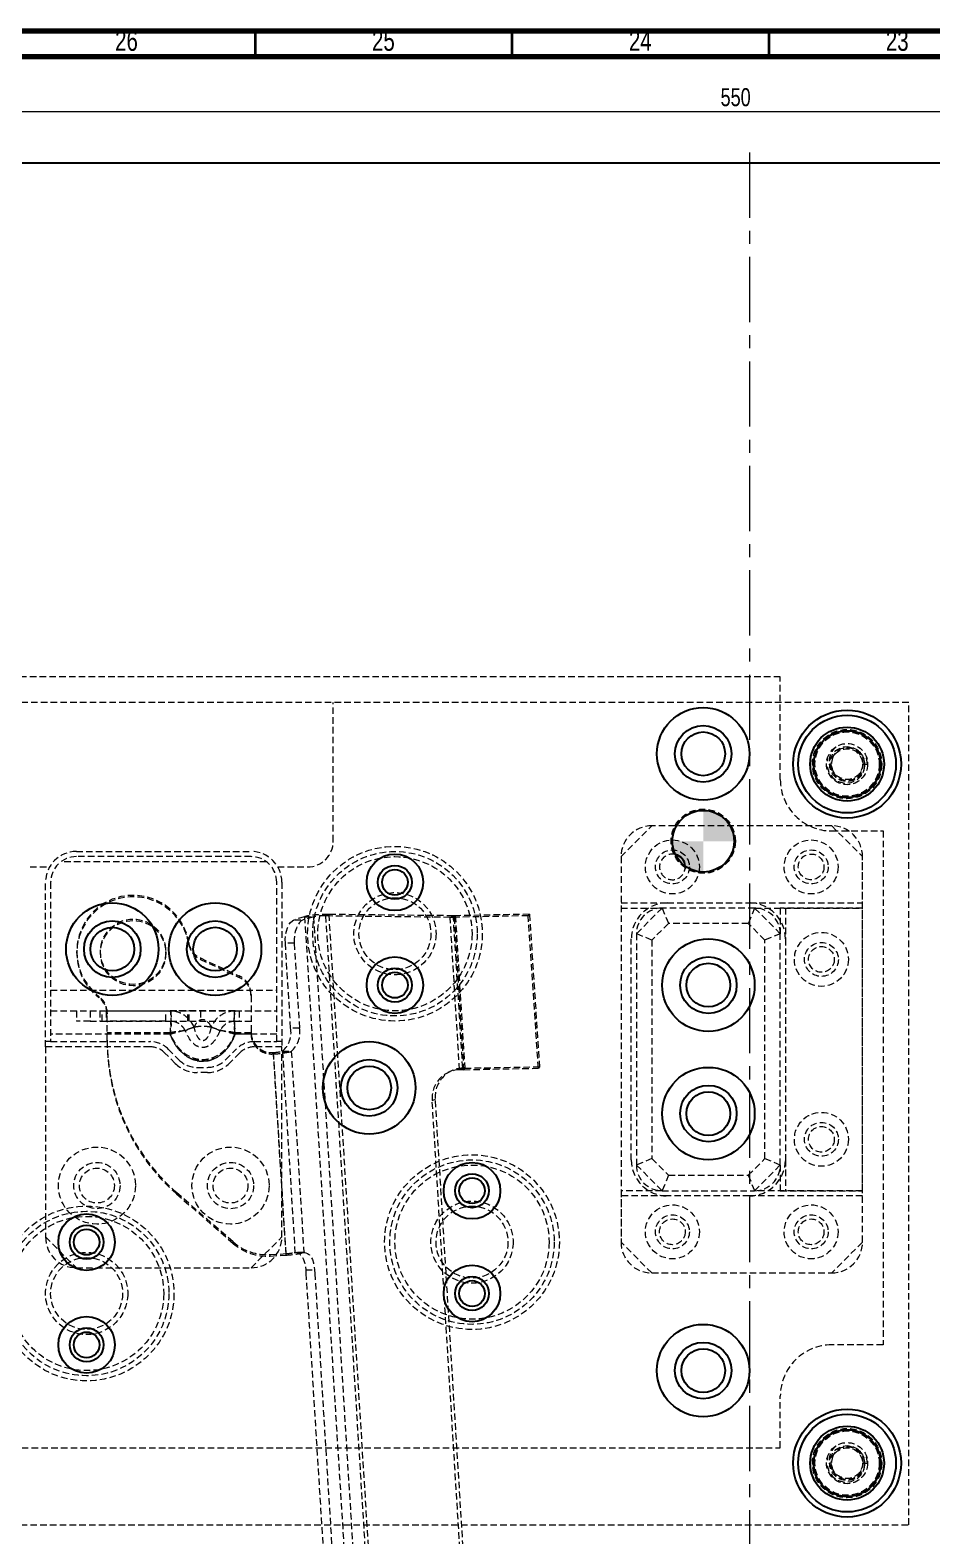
# Model space of a CAD drawing. Header units: millimetres. Extents: x 5 to 1533, y -1183 to 895.
# Drawn here: x 206.2 to 381.7, y 602.2 to 895.1 of the extents above; entities that cross this region are included whole.
import ezdxf

# ---------------------------------------------------------------- set-up
doc = ezdxf.new("R2010")
doc.units = ezdxf.units.MM
doc.linetypes.add('CENTERX2', pattern=[20.32, 12.7, -2.54, 2.54, -2.54])
doc.linetypes.add('HIDDEN', pattern=[1.905, 1.27, -0.635])
doc.styles.add('SLDTEXTSTYLE13', font='TXT', dxfattribs={"width": 0.75})
doc.dimstyles.new('SLDDIMSTYLE0', dxfattribs={"dimtxt": 3.5, "dimasz": 3.302, "dimexe": 0, "dimexo": 0.0625, "dimgap": 0.875, "dimtad": 1, "dimrnd": 1e-09, "dimzin": 12, "dimdsep": 46, "dimtxsty": 'SLDTEXTSTYLE13', "dimsah": 1, "dimcen": 0.09, "dimadec": 0, "dimazin": 3, "dimtfac": 1, "dimtofl": 0, "dimtmove": 0, "dimatfit": 3, "dimfxl": 1, "dimfrac": 2, "dimtolj": 1, "dimtzin": 12, "dimarcsym": 0})

# ---------------------------------------------------------------- blocks, each defined once
blk = doc.blocks.new('_D_2')
at = {"color": 7, "linetype": 'Continuous', "lineweight": 18}
for p, q in [((71.16, 870.31), (71.16, 880.31)), ((71.16, 879.31), (621.16, 879.31)), ((621.16, 870.31), (621.16, 880.31))]:
    blk.add_line(p, q, dxfattribs=at)
for points in [[(71.16, 879.31), (74.46, 878.8), (74.46, 879.82)], [(621.16, 879.31), (617.86, 879.82), (617.86, 878.8)]]:
    blk.add_solid(points, dxfattribs=at)
at = {"color": 7, "linetype": 'Continuous', "lineweight": 18, "insert": (340.54, 883.82), "char_height": 3.5, "attachment_point": 1, "style": 'SLDTEXTSTYLE13'}
blk.add_mtext('550', dxfattribs=at)
blk = doc.blocks.new('SW_DOWELSYMBOL_4')
at = {"linetype": 'Continuous', "lineweight": 0}
h = blk.add_hatch(color=0, dxfattribs=at)
edge = h.paths.add_edge_path(flags=0)
edge.add_arc((0, 0), 6, 0, 90)
edge.add_line((0, 6), (0, 0))
edge.add_line((0, 0), (6, 0))
h = blk.add_hatch(color=0, dxfattribs=at)
edge = h.paths.add_edge_path(flags=0)
edge.add_arc((0, 0), 6, 180, 270)
edge.add_line((0, -6), (0, 0))
edge.add_line((0, 0), (-6, 0))
at = {"color": 0, "linetype": 'Continuous', "lineweight": 0}
blk.add_circle((0, 0), 6, dxfattribs=at)

msp = doc.modelspace()

# ---------------------------------------------------------------- linework, layer by layer
at = {"color": 7, "linetype": 'Continuous', "lineweight": 70}
for p, q in [((5, 895), (1495, 895)), ((10, 890), (1490, 890))]:
    msp.add_line(p, q, dxfattribs=at)
at = {"color": 7, "linetype": 'Continuous', "lineweight": 35}
for p, q in [((250, 890), (250, 895)), ((300, 890), (300, 895)), ((350, 890), (350, 895))]:
    msp.add_line(p, q, dxfattribs=at)
at = {"color": 7, "linetype": 'CENTERX2', "lineweight": 18}
msp.add_line((346.161, 871.313), (346.161, 487.313), dxfattribs=at)
at = {"color": 7, "linetype": 'Continuous', "lineweight": 25}
msp.add_line((124.161, 869.313), (568.161, 869.313), dxfattribs=at)
at = {"color": 7, "linetype": 'HIDDEN', "lineweight": 18}
for p, q in [((352.161, 769.313), (172.161, 769.313)), ((352.161, 749.313), (352.161, 769.313)), ((377.161, 764.313), (147.161, 764.313)), ((265.161, 737.313), (265.161, 764.313)), ((377.161, 604.313), (377.161, 764.313)), ((361.301, 753.36), (361.273, 752.874)), ((369.161, 752.313), (368.905, 753.604)), ((368.349, 752.313), (369.161, 752.313)), ((321.161, 734.313), (327.161, 740.313)), ((362.161, 740.313), (327.161, 740.313)), ((362.161, 740.313), (368.161, 734.313)), ((362.161, 739.313), (372.161, 739.313)), ((372.161, 739.313), (372.161, 639.313)), ((252.161, 733.313), (212.161, 733.313)), ((215.161, 735.313), (249.161, 735.313)), ((249.161, 734.313), (215.161, 734.313)), ((321.161, 734.313), (321.161, 659.313)), ((321.161, 734.313), (321.161, 724.313)), ((333.661, 732.313), (333.658, 732.442)), ((368.161, 659.313), (368.161, 734.313)), ((368.161, 724.313), (368.161, 734.313)), ((206.161, 732.313), (209.965, 732.313)), ((254.357, 732.313), (260.161, 732.313)), ((209.161, 697.313), (209.161, 729.313)), ((210.161, 729.313), (210.161, 698.313)), ((254.161, 698.313), (254.161, 729.313)), ((255.161, 729.313), (255.161, 697.313)), ((321.161, 725.313), (330.161, 725.313)), ((321.161, 724.313), (329.161, 724.313)), ((329.161, 724.313), (324.161, 719.313)), ((347.161, 724.313), (329.161, 724.313)), ((329.161, 724.313), (330.404, 721.313)), ((330.161, 725.313), (346.161, 725.313)), ((347.161, 724.313), (345.919, 721.313)), ((346.161, 725.313), (368.161, 725.313)), ((352.161, 719.313), (347.161, 724.313)), ((347.161, 724.313), (368.161, 724.313)), ((352.161, 724.313), (352.161, 719.313)), ((368.161, 724.313), (352.161, 724.313)), ((353.161, 724.313), (353.161, 718.313)), ((368.161, 669.313), (368.161, 724.313)), ((259.579, 722.631), (257.592, 722.045)), ((257.592, 722.045), (259.32, 722.01)), ((261.307, 722.596), (259.32, 722.01)), ((259.579, 722.631), (261.307, 722.596)), ((259.579, 722.631), (270.247, 551.594)), ((261.307, 722.596), (271.975, 551.559)), ((264.276, 723.074), (263.659, 722.768)), ((263.659, 722.768), (274.325, 551.772)), ((287.905, 722.501), (263.659, 722.768)), ((288.522, 722.807), (264.276, 723.074)), ((264.276, 723.074), (274.941, 552.078)), ((287.905, 722.501), (288.522, 722.807)), ((289.739, 692.848), (287.905, 722.501)), ((290.356, 693.154), (288.522, 722.807)), ((303.103, 722.81), (288.69, 722.515)), ((288.69, 722.515), (288.915, 722.809)), ((288.69, 722.515), (290.524, 692.86)), ((303.328, 723.103), (288.915, 722.809)), ((288.915, 722.809), (290.749, 693.154)), ((303.103, 722.81), (303.328, 723.103)), ((305.077, 693.143), (303.103, 722.81)), ((303.328, 723.103), (305.302, 693.437)), ((330.404, 721.313), (327.161, 718.07)), ((345.919, 721.313), (330.404, 721.313)), ((349.161, 718.07), (345.919, 721.313)), ((323.161, 675.313), (323.161, 718.313)), ((324.161, 719.313), (324.161, 674.313)), ((327.161, 718.07), (324.161, 719.313)), ((327.161, 718.07), (327.161, 675.556)), ((352.161, 719.313), (349.161, 718.07)), ((349.161, 675.556), (349.161, 718.07)), ((352.161, 674.313), (352.161, 719.313)), ((353.161, 718.313), (353.161, 675.313)), ((215.171, 715.823), (215.171, 715.541)), ((219.771, 715.823), (219.771, 715.541)), ((232.571, 715.541), (232.571, 715.823)), ((237.031, 717.555), (237.031, 717.274)), ((257.56, 717.444), (255.832, 717.479)), ((256.862, 700.964), (255.832, 717.479)), ((257.56, 717.444), (258.59, 700.929)), ((239.29, 714.596), (239.29, 714.315)), ((239.29, 714.596), (246.852, 711.105)), ((239.29, 714.315), (246.852, 710.824)), ((246.852, 711.105), (246.852, 710.824)), ((210.161, 708.313), (254.161, 708.313)), ((219.564, 707.116), (219.564, 706.834)), ((249.161, 707.516), (249.161, 707.235)), ((249.161, 707.235), (249.161, 699.866)), ((210.161, 704.313), (233.415, 704.313)), ((215.161, 704.313), (215.161, 702.313)), ((217.823, 704.313), (217.823, 702.313)), ((219.761, 704.313), (219.761, 702.313)), ((220.193, 702.313), (220.193, 704.313)), ((220.994, 704.313), (233.415, 704.313)), ((220.994, 704.313), (220.994, 702.313)), ((221.161, 703.949), (221.161, 703.668)), ((221.161, 698.355), (221.161, 703.668)), ((232.561, 702.313), (232.561, 704.313)), ((234.009, 704.281), (233.339, 704.191)), ((234.009, 704.281), (233.339, 704.19)), ((234.002, 704.313), (233.415, 704.313)), ((233.432, 704.313), (233.415, 704.313)), ((238.3, 704.313), (233.43, 704.313)), ((236.864, 702.313), (236.864, 704.313)), ((237.124, 702.313), (237.124, 704.313)), ((239.326, 704.313), (239.326, 702.313)), ((246.067, 704.313), (240.651, 704.313)), ((246.143, 704.19), (245.473, 704.281)), ((246.143, 704.19), (245.549, 704.289)), ((246.05, 704.313), (246.067, 704.313)), ((246.067, 704.313), (254.161, 704.313)), ((246.067, 704.313), (249.161, 704.313)), ((246.852, 704.313), (246.852, 702.313)), ((217.823, 702.313), (215.161, 702.313)), ((217.823, 702.313), (220.193, 702.313)), ((220.193, 702.313), (220.994, 702.313)), ((232.561, 702.313), (220.99, 702.313)), ((220.994, 702.313), (233.415, 702.313)), ((232.561, 702.313), (233.167, 702.313)), ((246.067, 702.313), (249.161, 702.313)), ((258.59, 700.929), (256.862, 700.964)), ((210.161, 698.313), (209.161, 698.313)), ((209.161, 697.313), (209.161, 660.313)), ((229.519, 697.313), (209.161, 697.313)), ((233.415, 699.75), (210.161, 699.75)), ((210.161, 698.313), (229.519, 698.313)), ((233.415, 700.031), (221.161, 700.031)), ((221.161, 700.031), (221.161, 699.75)), ((221.161, 698.355), (221.161, 699.75)), ((233.415, 699.75), (221.161, 699.75)), ((233.432, 699.755), (233.415, 699.75)), ((233.416, 699.76), (233.433, 699.755)), ((246.067, 699.75), (246.05, 699.755)), ((249.163, 700.031), (246.067, 700.031)), ((254.161, 699.75), (246.067, 699.75)), ((249.163, 699.75), (246.067, 699.75)), ((249.161, 700.147), (249.161, 700.056)), ((249.161, 699.925), (249.161, 699.866)), ((249.163, 700.031), (249.163, 699.75)), ((249.803, 698.313), (254.161, 698.313)), ((255.161, 697.313), (249.803, 697.313)), ((255.161, 698.313), (254.161, 698.313)), ((255.161, 660.313), (255.161, 697.313)), ((234.419, 694.07), (232.348, 696.141)), ((233.055, 696.848), (235.126, 694.777)), ((244.197, 694.777), (246.268, 696.848)), ((246.975, 696.141), (244.904, 694.07)), ((253.408, 696.194), (253.538, 696.202)), ((253.408, 695.913), (253.408, 696.194)), ((253.538, 695.921), (253.408, 695.913)), ((255.978, 657.072), (253.538, 696.202)), ((255.978, 656.79), (253.538, 695.921)), ((255.138, 696.414), (256.739, 696.343)), ((255.266, 696.461), (256.994, 696.426)), ((255.266, 696.461), (257.708, 657.306)), ((256.994, 696.426), (259.437, 657.271)), ((238.661, 693.313), (240.661, 693.313)), ((240.661, 692.313), (238.661, 692.313)), ((288.06, 692.601), (287.443, 692.296)), ((288.06, 692.601), (287.443, 692.296)), ((290.356, 693.154), (289.739, 692.848)), ((290.466, 693.154), (289.959, 692.851)), ((290.524, 692.86), (289.959, 692.851)), ((290.524, 692.86), (289.959, 692.851)), ((290.466, 693.154), (290.749, 693.154)), ((290.466, 693.154), (290.749, 693.154)), ((290.749, 693.154), (290.524, 692.86)), ((290.524, 692.86), (305.077, 693.143)), ((290.749, 693.154), (305.302, 693.437)), ((305.302, 693.437), (305.077, 693.143)), ((284.411, 686.835), (285.027, 687.141)), ((290.036, 595.897), (284.411, 686.835)), ((290.653, 596.203), (285.027, 687.141)), ((327.161, 675.556), (324.161, 674.313)), ((324.161, 674.313), (329.161, 669.313)), ((327.161, 675.556), (330.404, 672.313)), ((345.919, 672.313), (349.161, 675.556)), ((347.161, 669.313), (352.161, 674.313)), ((352.161, 674.313), (349.161, 675.556)), ((352.161, 674.313), (352.161, 669.313)), ((353.161, 675.313), (353.161, 669.313)), ((330.404, 672.313), (329.161, 669.313)), ((330.404, 672.313), (345.919, 672.313)), ((345.919, 672.313), (347.161, 669.313)), ((234.674, 668.961), (234.674, 668.679)), ((245.664, 659.346), (234.674, 668.961)), ((234.674, 668.679), (245.664, 659.065)), ((321.161, 669.313), (321.161, 659.313)), ((329.161, 669.313), (321.161, 669.313)), ((330.161, 668.313), (321.161, 668.313)), ((329.161, 669.313), (347.161, 669.313)), ((346.161, 668.313), (330.161, 668.313)), ((368.161, 668.313), (346.161, 668.313)), ((368.161, 669.313), (347.161, 669.313)), ((352.161, 669.313), (368.161, 669.313)), ((368.161, 659.313), (368.161, 669.313)), ((209.161, 660.313), (215.161, 654.313)), ((245.664, 659.346), (245.664, 659.065)), ((249.161, 654.313), (255.161, 660.313)), ((327.161, 653.313), (321.161, 659.313)), ((368.161, 659.313), (362.161, 653.313)), ((252.902, 656.883), (255.978, 657.072)), ((252.902, 656.602), (252.902, 656.883)), ((252.902, 656.602), (255.978, 656.79)), ((259.18, 657.212), (257.579, 657.283)), ((259.437, 657.271), (257.708, 657.306)), ((259.609, 657.282), (257.88, 657.317)), ((259.609, 657.282), (257.88, 657.317)), ((215.161, 654.313), (249.161, 654.313)), ((259.795, 653.928), (261.524, 653.893)), ((259.795, 653.928), (259.837, 653.265)), ((261.524, 653.893), (261.566, 653.23)), ((327.161, 653.313), (362.161, 653.313)), ((259.837, 653.265), (263.848, 588.959)), ((261.566, 653.23), (265.576, 588.924)), ((372.161, 639.313), (362.161, 639.313)), ((352.161, 619.313), (352.161, 629.313)), ((172.161, 619.313), (352.161, 619.313)), ((361.301, 617.36), (361.273, 616.874)), ((368.349, 616.313), (369.161, 616.313)), ((369.161, 616.313), (368.905, 617.604)), ((147.161, 604.313), (377.161, 604.313))]:
    msp.add_line(p, q, dxfattribs=at)
at = {"color": 7, "linetype": 'HIDDEN', "lineweight": 18, "flags": 128}
for points in [[(361.265, 751.87), (361.603, 750.725), (362.373, 749.665), (363.455, 748.925), (364.686, 748.602), (365.952, 748.708), (367.085, 749.225), (367.969, 750.081), (368.507, 751.173), (368.644, 752.355), (368.375, 753.514), (367.753, 754.482), (366.842, 755.185), (365.775, 755.53), (364.665, 755.499), (363.949, 755.261), (363.949, 755.261)], [(368.349, 752.313), (368.107, 753.533), (367.416, 754.567), (366.381, 755.258), (365.161, 755.501), (363.941, 755.258), (362.907, 754.567), (362.216, 753.533), (361.973, 752.313), (362.216, 751.093), (362.907, 750.059), (363.941, 749.368), (365.161, 749.125), (366.381, 749.368), (367.416, 750.059), (368.107, 751.093), (368.349, 752.313), (368.349, 752.313)], [(255.832, 717.479), (255.822, 718.265), (255.89, 719.044), (256.033, 719.785), (256.245, 720.461), (256.519, 721.046), (256.843, 721.516), (257.205, 721.853), (257.592, 722.045)], [(255.832, 717.479), (255.822, 718.265), (255.89, 719.044), (256.033, 719.785), (256.245, 720.461), (256.519, 721.046), (256.843, 721.516), (257.205, 721.853), (257.592, 722.045)], [(259.32, 722.01), (258.934, 721.818), (258.572, 721.481), (258.248, 721.011), (257.974, 720.426), (257.762, 719.75), (257.619, 719.008), (257.551, 718.23), (257.56, 717.444)], [(259.32, 722.01), (258.934, 721.818), (258.572, 721.481), (258.248, 721.011), (257.974, 720.426), (257.762, 719.75), (257.619, 719.008), (257.551, 718.23), (257.56, 717.444)], [(257.708, 657.306), (258.082, 657.293), (258.447, 657.142), (258.789, 656.858), (259.097, 656.45), (259.36, 655.934), (259.568, 655.328), (259.715, 654.651), (259.795, 653.928)], [(257.708, 657.306), (258.082, 657.293), (258.447, 657.142), (258.789, 656.858), (259.097, 656.45), (259.36, 655.934), (259.568, 655.328), (259.715, 654.651), (259.795, 653.928)], [(259.437, 657.271), (259.811, 657.258), (260.176, 657.107), (260.518, 656.822), (260.826, 656.415), (261.088, 655.899), (261.297, 655.293), (261.444, 654.616), (261.524, 653.893)], [(259.437, 657.271), (259.811, 657.258), (260.176, 657.107), (260.518, 656.822), (260.826, 656.415), (261.088, 655.899), (261.297, 655.293), (261.444, 654.616), (261.524, 653.893)], [(361.265, 615.87), (361.603, 614.725), (362.373, 613.665), (363.455, 612.925), (364.686, 612.602), (365.952, 612.708), (367.085, 613.225), (367.969, 614.081), (368.507, 615.173), (368.644, 616.355), (368.375, 617.514), (367.753, 618.482), (366.842, 619.185), (365.775, 619.53), (364.665, 619.499), (363.949, 619.261), (363.949, 619.261)], [(368.349, 616.313), (368.107, 617.533), (367.416, 618.567), (366.381, 619.258), (365.161, 619.501), (363.941, 619.258), (362.907, 618.567), (362.216, 617.533), (361.973, 616.313), (362.216, 615.093), (362.907, 614.059), (363.941, 613.368), (365.161, 613.125), (366.381, 613.368), (367.416, 614.059), (368.107, 615.093), (368.349, 616.313), (368.349, 616.313)]]:
    msp.add_lwpolyline(points, dxfattribs=at)
at = {"color": 7, "linetype": 'Continuous', "lineweight": 25}
for centre, radius in [((337.161, 754.313), 9), ((365.161, 752.313), 10.5), ((365.161, 752.313), 9.5), ((337.161, 754.313), 5.5), ((365.161, 752.313), 7.191), ((365.161, 752.313), 6.5), ((337.161, 754.313), 4.25), ((337.161, 737.313), 6), ((277.161, 729.313), 5.5), ((277.161, 729.313), 3.3), ((277.161, 729.313), 2.5), ((222.161, 716.313), 9), ((242.161, 716.313), 9), ((222.161, 716.313), 5.5), ((242.161, 716.313), 5.5), ((222.161, 716.313), 4.25), ((242.161, 716.313), 4.25), ((338.161, 709.313), 9), ((277.161, 709.313), 5.5), ((277.161, 709.313), 3.3), ((338.161, 709.313), 5.5), ((338.161, 709.313), 4.25), ((277.161, 709.313), 2.5), ((272.161, 689.313), 9), ((272.161, 689.313), 5.5), ((272.161, 689.313), 4.25), ((338.161, 684.313), 9), ((338.161, 684.313), 5.5), ((338.161, 684.313), 4.25), ((292.161, 669.313), 5.5), ((292.161, 669.313), 3.3), ((292.161, 669.313), 2.5), ((217.161, 659.313), 5.5), ((217.161, 659.313), 3.3), ((217.161, 659.313), 2.5), ((292.161, 649.313), 5.5), ((292.161, 649.313), 3.3), ((292.161, 649.313), 2.5), ((217.161, 639.313), 5.5), ((217.161, 639.313), 3.3), ((217.161, 639.313), 2.5), ((337.161, 634.313), 9), ((337.161, 634.313), 5.5), ((337.161, 634.313), 4.25), ((365.161, 616.313), 10.5), ((365.161, 616.313), 9.5), ((365.161, 616.313), 7.191), ((365.161, 616.313), 6.5)]:
    msp.add_circle(centre, radius, dxfattribs=at)
at = {"color": 7, "linetype": 'HIDDEN', "lineweight": 18}
for centre, radius in [((365.161, 752.313), 6.75), ((365.161, 752.313), 6.25), ((365.161, 752.313), 4), ((365.161, 752.313), 3.4), ((365.161, 752.313), 3), ((337.161, 737.313), 6.25), ((277.161, 719.313), 17), ((331.161, 732.313), 5.25), ((331.161, 732.313), 3.3), ((358.161, 732.313), 5.25), ((358.161, 732.313), 3.3), ((277.161, 719.313), 16), ((277.161, 719.313), 15), ((358.161, 732.313), 2.5), ((277.161, 719.313), 8), ((277.161, 719.313), 7), ((226.218, 715.813), 6.353), ((226.218, 715.531), 6.353), ((360.161, 714.313), 5.25), ((360.161, 714.313), 3.3), ((360.161, 714.313), 2.5), ((360.161, 679.313), 5.25), ((360.161, 679.313), 3.3), ((360.161, 679.313), 2.5), ((219.161, 670.313), 7.5), ((245.161, 670.313), 7.5), ((219.161, 670.313), 4.5), ((245.161, 670.313), 4.5), ((292.161, 659.313), 17), ((292.161, 659.313), 16), ((292.161, 659.313), 15), ((219.161, 670.313), 3.4), ((245.161, 670.313), 3.4), ((217.161, 649.313), 17), ((217.161, 649.313), 16), ((292.161, 659.313), 8), ((292.161, 659.313), 7), ((331.161, 661.313), 5.25), ((358.161, 661.313), 5.25), ((217.161, 649.313), 15), ((331.161, 661.313), 3.3), ((331.161, 661.313), 2.5), ((358.161, 661.313), 3.3), ((358.161, 661.313), 2.5), ((217.161, 649.313), 8), ((217.161, 649.313), 7), ((365.161, 616.313), 6.75), ((365.161, 616.313), 6.25), ((365.161, 616.313), 4), ((365.161, 616.313), 3.4), ((365.161, 616.313), 3)]:
    msp.add_circle(centre, radius, dxfattribs=at)
for centre, radius, start, end in [((362.161, 749.313), 10, 180, 270), ((327.161, 734.313), 6, 90, 180), ((362.161, 734.313), 6, 0, 90), ((260.161, 737.313), 5, 270, 0), ((215.161, 729.313), 6, 90, 180), ((215.161, 729.313), 5, 90, 180), ((249.161, 729.313), 6, 0, 90), ((249.161, 729.313), 5, 0, 90), ((331.161, 732.313), 2.5, 76.65345, 0), ((226.212, 715.825), 10.957, 9.08426, 232.64718), ((226.212, 715.544), 10.957, 9.08426, 232.64718), ((330.161, 718.313), 7, 90, 180), ((329.161, 719.313), 5, 90, 180), ((346.161, 718.313), 7, 0, 90), ((347.161, 719.313), 5, 360, 90), ((240.944, 718.2), 3.965, 189.36088, 245.34707), ((240.944, 717.919), 3.965, 189.36079, 245.34715), ((245.203, 707.507), 3.958, 0.13453, 65.38633), ((245.203, 707.225), 3.958, 0.13453, 65.38633), ((217.214, 703.944), 3.947, 0.07917, 53.46309), ((217.214, 703.662), 3.947, 0.07924, 53.46302), ((252.107, 700.115), 4.83, 310.84277, 10.12857), ((253.836, 700.08), 4.83, 310.84279, 10.12855), ((260.593, 698.677), 39.431, 180.0598, 228.90498), ((260.601, 698.4), 39.44, 180.06541, 228.89938), ((229.519, 693.313), 5, 45, 90), ((229.519, 693.313), 4, 45, 90), ((249.803, 693.313), 5, 90, 135), ((249.803, 693.313), 4, 90, 135), ((253.144, 700.169), 3.983, 180.31192, 273.79394), ((253.144, 699.887), 3.983, 180.31192, 273.79394), ((253.145, 700.17), 3.984, 181.99655, 273.78224), ((253.145, 699.889), 3.984, 181.99655, 273.78224), ((238.661, 698.313), 5, 225, 270), ((240.661, 698.313), 5, 270, 315), ((253.082, 705.829), 9.637, 272.71119, 282.32164), ((252.626, 715.174), 19.275, 272.71132, 282.32152), ((238.661, 698.313), 6, 225, 270), ((240.661, 698.313), 6, 270, 315), ((289.898, 687.34), 5.51, 91.64355, 185.25947), ((290.514, 687.646), 5.51, 91.64355, 185.25948), ((330.161, 675.313), 7, 180, 270), ((329.161, 674.313), 5, 180, 270), ((346.161, 675.313), 7, 270, 0), ((347.161, 674.313), 5, 270, 0), ((215.161, 660.313), 6, 180, 270), ((252.281, 666.926), 10.062, 228.87986, 273.5385), ((249.161, 660.313), 6, 270, 0), ((327.161, 659.313), 6, 180, 270), ((362.161, 659.313), 6, 270, 0), ((252.281, 666.645), 10.062, 228.87986, 273.5385), ((255.522, 666.699), 9.638, 272.7115, 282.3213), ((255.066, 676.045), 19.276, 272.71153, 282.32129), ((362.161, 629.313), 10, 90, 180)]:
    msp.add_arc(centre, radius, start, end, dxfattribs=at)
at = {"color": 7, "linetype": 'Continuous', "lineweight": 25}
msp.add_arc((331.161, 732.313), 2.5, 2.95769, 76.65345, dxfattribs=at)
at = {"color": 7, "linetype": 'HIDDEN', "lineweight": 18}
for points, knots in [([(362.213, 751.1), (362.06, 751.397), (361.742, 752.013), (361.663, 753.119), (361.916, 754.258), (362.482, 755.179), (362.98, 755.615), (363.172, 755.783)], [0, 0, 0, 0, 0.1908068, 0.3961866, 0.6209299, 0.8544159, 1, 1, 1, 1]), ([(264.276, 723.074), (263.834, 723.072), (262.951, 723.068), (261.605, 722.975), (260.39, 722.828), (259.852, 722.697), (259.579, 722.631)], [0, 0, 0, 0, 0.2479476, 0.495893, 0.7437902, 1, 1, 1, 1]), ([(264.276, 723.074), (263.834, 723.072), (262.951, 723.068), (261.605, 722.975), (260.39, 722.828), (259.852, 722.697), (259.579, 722.631)], [0, 0, 0, 0, 0.2479476, 0.495893, 0.7437902, 1, 1, 1, 1]), ([(263.659, 722.768), (263.438, 722.773), (262.995, 722.782), (262.321, 722.75), (261.713, 722.689), (261.444, 722.627), (261.307, 722.596)], [0, 0, 0, 0, 0.2482105, 0.4964261, 0.7444978, 1, 1, 1, 1]), ([(263.659, 722.768), (263.438, 722.773), (262.995, 722.782), (262.321, 722.75), (261.713, 722.689), (261.444, 722.627), (261.307, 722.596)], [0, 0, 0, 0, 0.2482105, 0.4964261, 0.7444978, 1, 1, 1, 1]), ([(287.905, 722.501), (287.969, 722.502), (288.098, 722.502), (288.359, 722.506), (288.558, 722.511), (288.69, 722.515)], [0, 0, 0, 0, 0.2509047, 0.5018132, 1, 1, 1, 1]), ([(287.905, 722.501), (287.969, 722.502), (288.098, 722.502), (288.359, 722.506), (288.558, 722.511), (288.69, 722.515)], [0, 0, 0, 0, 0.2509047, 0.5018132, 1, 1, 1, 1]), ([(288.915, 722.809), (288.849, 722.808), (288.749, 722.806), (288.619, 722.806), (288.554, 722.807), (288.522, 722.807)], [0, 0, 0, 0, 0.49738377, 0.74836759, 1, 1, 1, 1]), ([(288.915, 722.809), (288.849, 722.808), (288.749, 722.806), (288.619, 722.806), (288.554, 722.807), (288.522, 722.807)], [0, 0, 0, 0, 0.49738377, 0.74836759, 1, 1, 1, 1]), ([(233.416, 699.76), (233.441, 700.058), (233.493, 700.652), (233.548, 701.52), (233.582, 702.301), (233.594, 702.968), (233.581, 703.525), (233.548, 703.947), (233.492, 704.25), (233.442, 704.291), (233.415, 704.313)], [0, 0, 0, 0, 0.1310983, 0.2613588, 0.3851985, 0.5026874, 0.6188878, 0.7408092, 0.858641, 1, 1, 1, 1]), ([(233.415, 704.313), (233.441, 704.293), (233.493, 704.253), (233.548, 703.951), (233.582, 703.515), (233.594, 702.955), (233.582, 702.291), (233.548, 701.523), (233.493, 700.656), (233.441, 700.057), (233.415, 699.75)], [0, 0, 0, 0, 0.1345402, 0.2606006, 0.3827433, 0.4999584, 0.6153701, 0.7370694, 0.8651265, 1, 1, 1, 1]), ([(238.074, 701.123), (237.863, 701.534), (237.428, 702.381), (236.356, 703.4), (234.987, 704.159), (233.948, 704.261), (233.415, 704.313)], [0, 0, 0, 0, 0.2275823, 0.4699077, 0.7282575, 1, 1, 1, 1]), ([(233.415, 704.313), (233.684, 704.313), (234.231, 704.313), (235.587, 704.313), (237.117, 704.313), (238.567, 704.313), (239.74, 704.313), (240.913, 704.313), (242.364, 704.313), (243.894, 704.313), (245.251, 704.313), (245.798, 704.313), (246.067, 704.313)], [0, 0, 0, 0, 0.1182023, 0.2398624, 0.3668364, 0.4328975, 0.499965, 0.5670383, 0.6330833, 0.7601157, 0.8817942, 1, 1, 1, 1]), ([(233.416, 704.313), (233.417, 704.313), (233.423, 704.313), (233.428, 704.313), (233.432, 704.313)], [0, 0, 0, 0, 0.1842396, 1, 1, 1, 1]), ([(238.074, 701.123), (238.065, 701.145), (237.884, 701.566), (237.395, 702.391), (236.34, 703.422), (234.962, 704.165), (233.93, 704.265), (233.432, 704.313)], [0, 0, 0, 0, 0.0115847, 0.2283282, 0.4713413, 0.7448661, 1, 1, 1, 1]), ([(246.067, 704.313), (245.808, 704.313), (245.289, 704.313), (244.044, 704.313), (242.438, 704.313), (240.497, 704.313), (238.44, 704.313), (236.578, 704.313), (235.048, 704.313), (234.35, 704.313), (234.002, 704.313)], [0, 0, 0, 0, 0.1247042, 0.2498158, 0.3748789, 0.4998186, 0.6245711, 0.7497135, 0.8749994, 1, 1, 1, 1]), ([(246.05, 704.313), (245.523, 704.26), (244.491, 704.155), (243.121, 703.402), (242.23, 702.531), (241.736, 701.793), (241.531, 701.4), (241.44, 701.198), (241.417, 701.145), (241.411, 701.13), (241.409, 701.125), (241.408, 701.123)], [0, 0, 0, 0, 0.2694456, 0.5284582, 0.771309, 0.8872895, 0.9703989, 0.9917799, 0.9975275, 0.9991726, 1, 1, 1, 1]), ([(246.067, 704.313), (245.534, 704.261), (244.495, 704.159), (243.125, 703.4), (242.054, 702.381), (241.619, 701.534), (241.408, 701.123)], [0, 0, 0, 0, 0.27173008, 0.53012705, 0.77240081, 1, 1, 1, 1]), ([(245.94, 703.951), (245.922, 703.74), (245.885, 703.324), (245.895, 702.309), (245.954, 701.094), (246.028, 700.217), (246.066, 699.763)], [0, 0, 0, 0, 0.2479563, 0.4877437, 0.7350664, 1, 1, 1, 1]), ([(246.067, 699.75), (246.04, 700.056), (245.989, 700.654), (245.934, 701.522), (245.9, 702.294), (245.888, 702.957), (245.9, 703.515), (245.934, 703.95), (245.989, 704.253), (246.04, 704.293), (246.067, 704.313)], [0, 0, 0, 0, 0.1346157, 0.2625303, 0.3847935, 0.5014753, 0.6167977, 0.7389541, 0.8655709, 1, 1, 1, 1]), ([(245.94, 703.951), (245.958, 704.056), (245.995, 704.265), (246.031, 704.297), (246.05, 704.313)], [0, 0, 0, 0, 0.49999995, 1, 1, 1, 1]), ([(220.994, 702.313), (221.04, 702.305), (221.11, 702.294), (221.154, 702.219), (221.159, 702.159), (221.161, 702.129)], [0, 0, 0, 0, 0.4794283, 0.7367336, 1, 1, 1, 1]), ([(233.415, 702.313), (233.444, 702.303), (233.498, 702.283), (233.55, 702.127), (233.579, 701.906), (233.594, 701.63), (233.578, 701.302), (233.55, 700.923), (233.498, 700.481), (233.444, 700.191), (233.415, 700.031)], [0, 0, 0, 0, 0.1377128, 0.262105, 0.3942344, 0.499973, 0.6077207, 0.7436315, 0.8584502, 1, 1, 1, 1]), ([(236.407, 700.399), (236.254, 700.649), (235.942, 701.159), (235.241, 701.768), (234.379, 702.219), (233.74, 702.281), (233.415, 702.313)], [0, 0, 0, 0, 0.2355776, 0.4802705, 0.7353345, 1, 1, 1, 1]), ([(233.415, 702.313), (233.684, 702.313), (234.231, 702.313), (235.587, 702.313), (237.118, 702.313), (238.568, 702.313), (239.741, 702.313), (240.913, 702.313), (242.364, 702.313), (243.895, 702.313), (245.251, 702.313), (245.798, 702.313), (246.067, 702.313)], [0, 0, 0, 0, 0.1182033, 0.2398645, 0.3668395, 0.4329008, 0.4999685, 0.5670413, 0.633086, 0.7601173, 0.8817951, 1, 1, 1, 1]), ([(238.074, 701.123), (237.852, 701.043), (237.403, 700.88), (236.31, 700.542), (234.954, 700.167), (233.937, 699.891), (233.415, 699.75)], [0, 0, 0, 0, 0.2380603, 0.4812055, 0.7336638, 1, 1, 1, 1]), ([(236.407, 700.399), (236.254, 700.402), (235.943, 700.408), (235.242, 700.339), (234.38, 700.233), (233.741, 700.099), (233.415, 700.031)], [0, 0, 0, 0, 0.23547269, 0.48001122, 0.73494247, 1, 1, 1, 1]), ([(238.074, 701.123), (237.852, 701.043), (237.403, 700.88), (236.311, 700.542), (234.959, 700.168), (233.948, 699.894), (233.432, 699.755)], [0, 0, 0, 0, 0.2387609, 0.4826252, 0.7358289, 1, 1, 1, 1]), ([(243.075, 700.399), (242.723, 700.613), (242.205, 700.929), (241.054, 701.186), (240.316, 701.266), (239.74, 701.286), (239.165, 701.265), (238.427, 701.186), (237.277, 700.929), (236.759, 700.613), (236.407, 700.399)], [0, 0, 0, 0, 0.2599003, 0.3825977, 0.4427553, 0.5000343, 0.5573117, 0.6174779, 0.7401904, 1, 1, 1, 1]), ([(243.075, 700.399), (242.723, 699.614), (242.205, 698.457), (241.053, 697.514), (240.315, 697.222), (239.74, 697.148), (239.165, 697.223), (238.427, 697.515), (237.277, 698.458), (236.759, 699.614), (236.407, 700.399)], [0, 0, 0, 0, 0.2598317, 0.3826735, 0.4428325, 0.5000729, 0.5573501, 0.6175186, 0.7401923, 1, 1, 1, 1]), ([(241.408, 701.123), (241.246, 701.466), (241.02, 701.945), (240.436, 702.416), (240.082, 702.55), (239.884, 702.584), (239.741, 702.593), (239.597, 702.584), (239.4, 702.549), (239.045, 702.416), (238.461, 701.944), (238.236, 701.466), (238.074, 701.123)], [0, 0, 0, 0, 0.2942769, 0.4107225, 0.4586765, 0.4798268, 0.5000242, 0.5202201, 0.5413724, 0.5893422, 0.7058166, 1, 1, 1, 1]), ([(241.408, 701.123), (241.246, 701.466), (241.02, 701.945), (240.436, 702.416), (240.082, 702.55), (239.884, 702.584), (239.741, 702.593), (239.597, 702.584), (239.4, 702.549), (239.045, 702.416), (238.461, 701.944), (238.236, 701.466), (238.074, 701.123)], [0, 0, 0, 0, 0.2942769, 0.4107225, 0.4586765, 0.4798268, 0.5000242, 0.5202201, 0.5413724, 0.5893422, 0.7058166, 1, 1, 1, 1]), ([(241.408, 701.123), (241.246, 700.506), (241.02, 699.645), (240.436, 698.796), (240.081, 698.556), (239.884, 698.493), (239.74, 698.478), (239.597, 698.494), (239.399, 698.557), (239.045, 698.797), (238.461, 699.646), (238.236, 700.507), (238.074, 701.123)], [0, 0, 0, 0, 0.2942076, 0.41077605, 0.45872845, 0.47986781, 0.50004675, 0.5202435, 0.54139803, 0.58937338, 0.70581668, 1, 1, 1, 1]), ([(241.408, 701.123), (241.246, 700.506), (241.02, 699.645), (240.436, 698.796), (240.081, 698.556), (239.884, 698.493), (239.74, 698.478), (239.597, 698.494), (239.399, 698.557), (239.045, 698.797), (238.461, 699.646), (238.236, 700.507), (238.074, 701.123)], [0, 0, 0, 0, 0.2942076, 0.41077605, 0.45872845, 0.47986781, 0.50004675, 0.5202435, 0.54139803, 0.58937338, 0.70581668, 1, 1, 1, 1]), ([(246.05, 699.755), (245.533, 699.895), (244.522, 700.169), (243.169, 700.542), (242.077, 700.881), (241.629, 701.043), (241.408, 701.123)], [0, 0, 0, 0, 0.2643386, 0.5176993, 0.761814, 1, 1, 1, 1]), ([(246.067, 699.75), (245.545, 699.891), (244.527, 700.167), (243.169, 700.542), (242.078, 700.881), (241.629, 701.043), (241.408, 701.123)], [0, 0, 0, 0, 0.2665039, 0.5191169, 0.7625114, 1, 1, 1, 1]), ([(246.067, 702.313), (245.739, 702.281), (245.095, 702.218), (244.228, 701.762), (243.648, 701.242), (243.312, 700.803), (243.167, 700.569), (243.101, 700.449), (243.083, 700.414), (243.077, 700.403), (243.075, 700.399)], [0, 0, 0, 0, 0.2662407, 0.5234215, 0.7679499, 0.8855049, 0.9677919, 0.990056, 0.9965601, 1, 1, 1, 1]), ([(246.067, 700.031), (245.739, 700.098), (245.095, 700.23), (244.231, 700.343), (243.533, 700.408), (243.225, 700.402), (243.075, 700.399)], [0, 0, 0, 0, 0.2663686, 0.5236739, 0.7683131, 1, 1, 1, 1]), ([(246.067, 700.031), (246.042, 700.178), (245.992, 700.467), (245.936, 700.892), (245.9, 701.286), (245.888, 701.633), (245.9, 701.925), (245.935, 702.14), (245.992, 702.284), (246.041, 702.303), (246.067, 702.313)], [0, 0, 0, 0, 0.1292987, 0.2554533, 0.3768948, 0.5005041, 0.6220157, 0.7475058, 0.8663375, 1, 1, 1, 1]), ([(246.067, 700.031), (245.798, 699.399), (245.251, 698.114), (243.895, 696.432), (242.364, 695.357), (240.913, 694.871), (239.74, 694.74), (238.567, 694.871), (237.117, 695.358), (235.587, 696.432), (234.231, 698.114), (233.684, 699.398), (233.415, 700.031)], [0, 0, 0, 0, 0.1182029, 0.2398786, 0.3669114, 0.4330018, 0.5000675, 0.5671417, 0.6331923, 0.7601626, 0.8817985, 1, 1, 1, 1]), ([(233.415, 699.75), (233.798, 698.862), (234.565, 697.085), (236.107, 695.898), (236.879, 695.304)], [0, 0, 0, 0, 0.4991736, 1, 1, 1, 1]), ([(246.067, 699.75), (245.798, 699.117), (245.251, 697.833), (243.894, 696.15), (242.364, 695.076), (240.913, 694.589), (239.74, 694.458), (238.567, 694.59), (237.117, 695.077), (235.587, 696.151), (234.231, 697.833), (233.684, 699.117), (233.415, 699.75)], [0, 0, 0, 0, 0.1182033, 0.2398797, 0.3669137, 0.4330046, 0.5000708, 0.567145, 0.6331952, 0.7601644, 0.8817995, 1, 1, 1, 1]), ([(242.637, 695.324), (243.398, 695.915), (244.923, 697.1), (245.685, 698.865), (246.067, 699.75)], [0, 0, 0, 0, 0.49890668, 1, 1, 1, 1]), ([(246.049, 699.755), (246.053, 699.757), (246.058, 699.761), (246.064, 699.762), (246.066, 699.763)], [0, 0, 0, 0, 0.6864478, 1, 1, 1, 1]), ([(249.161, 699.925), (249.161, 699.91), (249.161, 699.881), (249.162, 699.823), (249.163, 699.779), (249.163, 699.75)], [0, 0, 0, 0, 0.2500565, 0.5000958, 1, 1, 1, 1]), ([(236.879, 695.304), (237.331, 695.079), (238.235, 694.628), (239.758, 694.437), (241.281, 694.638), (242.185, 695.095), (242.637, 695.324)], [0, 0, 0, 0, 0.2495807, 0.4993022, 0.7495068, 1, 1, 1, 1]), ([(255.266, 696.461), (255.246, 696.451), (255.216, 696.438), (255.173, 696.423), (255.15, 696.417), (255.138, 696.414)], [0, 0, 0, 0, 0.4984418, 0.7490419, 1, 1, 1, 1]), ([(255.266, 696.461), (255.246, 696.451), (255.216, 696.438), (255.173, 696.423), (255.15, 696.417), (255.138, 696.414)], [0, 0, 0, 0, 0.4984418, 0.7490419, 1, 1, 1, 1]), ([(256.739, 696.343), (256.762, 696.349), (256.808, 696.361), (256.895, 696.388), (256.955, 696.41), (256.994, 696.426)], [0, 0, 0, 0, 0.2503228, 0.5006415, 1, 1, 1, 1]), ([(256.739, 696.343), (256.762, 696.349), (256.808, 696.361), (256.895, 696.388), (256.955, 696.41), (256.994, 696.426)], [0, 0, 0, 0, 0.2503228, 0.5006415, 1, 1, 1, 1]), ([(289.959, 692.851), (289.94, 692.85), (289.903, 692.85), (289.83, 692.849), (289.776, 692.849), (289.739, 692.848)], [0, 0, 0, 0, 0.2500606, 0.5001183, 1, 1, 1, 1]), ([(289.959, 692.851), (289.94, 692.85), (289.903, 692.85), (289.83, 692.849), (289.776, 692.849), (289.739, 692.848)], [0, 0, 0, 0, 0.2500606, 0.5001183, 1, 1, 1, 1]), ([(290.466, 693.154), (290.448, 693.154), (290.42, 693.154), (290.384, 693.154), (290.365, 693.154), (290.356, 693.154)], [0, 0, 0, 0, 0.4997162, 0.7498342, 1, 1, 1, 1]), ([(290.466, 693.154), (290.448, 693.154), (290.42, 693.154), (290.384, 693.154), (290.365, 693.154), (290.356, 693.154)], [0, 0, 0, 0, 0.4997162, 0.7498342, 1, 1, 1, 1]), ([(257.579, 657.283), (257.602, 657.288), (257.636, 657.296), (257.678, 657.303), (257.698, 657.305), (257.708, 657.306)], [0, 0, 0, 0, 0.4984629, 0.7490325, 1, 1, 1, 1]), ([(257.579, 657.283), (257.602, 657.288), (257.636, 657.296), (257.678, 657.303), (257.698, 657.305), (257.708, 657.306)], [0, 0, 0, 0, 0.4984629, 0.7490325, 1, 1, 1, 1]), ([(259.437, 657.271), (259.417, 657.267), (259.377, 657.259), (259.293, 657.24), (259.225, 657.224), (259.18, 657.212)], [0, 0, 0, 0, 0.2503221, 0.5006472, 1, 1, 1, 1]), ([(259.437, 657.271), (259.417, 657.267), (259.377, 657.259), (259.293, 657.24), (259.225, 657.224), (259.18, 657.212)], [0, 0, 0, 0, 0.2503221, 0.5006472, 1, 1, 1, 1]), ([(362.213, 615.1), (362.06, 615.397), (361.742, 616.013), (361.663, 617.119), (361.916, 618.258), (362.482, 619.179), (362.98, 619.615), (363.172, 619.783)], [0, 0, 0, 0, 0.1908074, 0.3961879, 0.6209298, 0.8544164, 1, 1, 1, 1])]:
    msp.add_open_spline(points, degree=3, knots=knots, dxfattribs=at)

# ---------------------------------------------------------------- block references
at = {"color": 7, "linetype": 'Continuous', "lineweight": 0}
msp.add_blockref('SW_DOWELSYMBOL_4', (337.161, 737.313), dxfattribs=at)

# ---------------------------------------------------------------- texts
at = {"color": 7, "linetype": 'Continuous', "lineweight": 0, "char_height": 3.9688, "attachment_point": 2, "style": 'SLDTEXTSTYLE13'}
for s, insert in [('26', (224.92, 895.06)), ('25', (274.92, 895.06)), ('24', (324.92, 895.06)), ('23', (374.92, 895.06))]:
    msp.add_mtext(s, dxfattribs=dict(at, insert=insert))

# ---------------------------------------------------------------- dimensions: what is measured, and where the dimension line sits
at = {"color": 7, "linetype": 'Continuous', "lineweight": 18}
dim = msp.add_linear_dim(base=(621.161, 879.313), p1=(71.161, 869.313), p2=(621.161, 869.313), dimstyle='SLDDIMSTYLE0', dxfattribs=at)
dim.commit()
dim.dimension.update_dxf_attribs({"geometry": '_D_2', "text_midpoint": (344.423, 879.313), "dimtype": 160})

doc.saveas('drawing.dxf')
